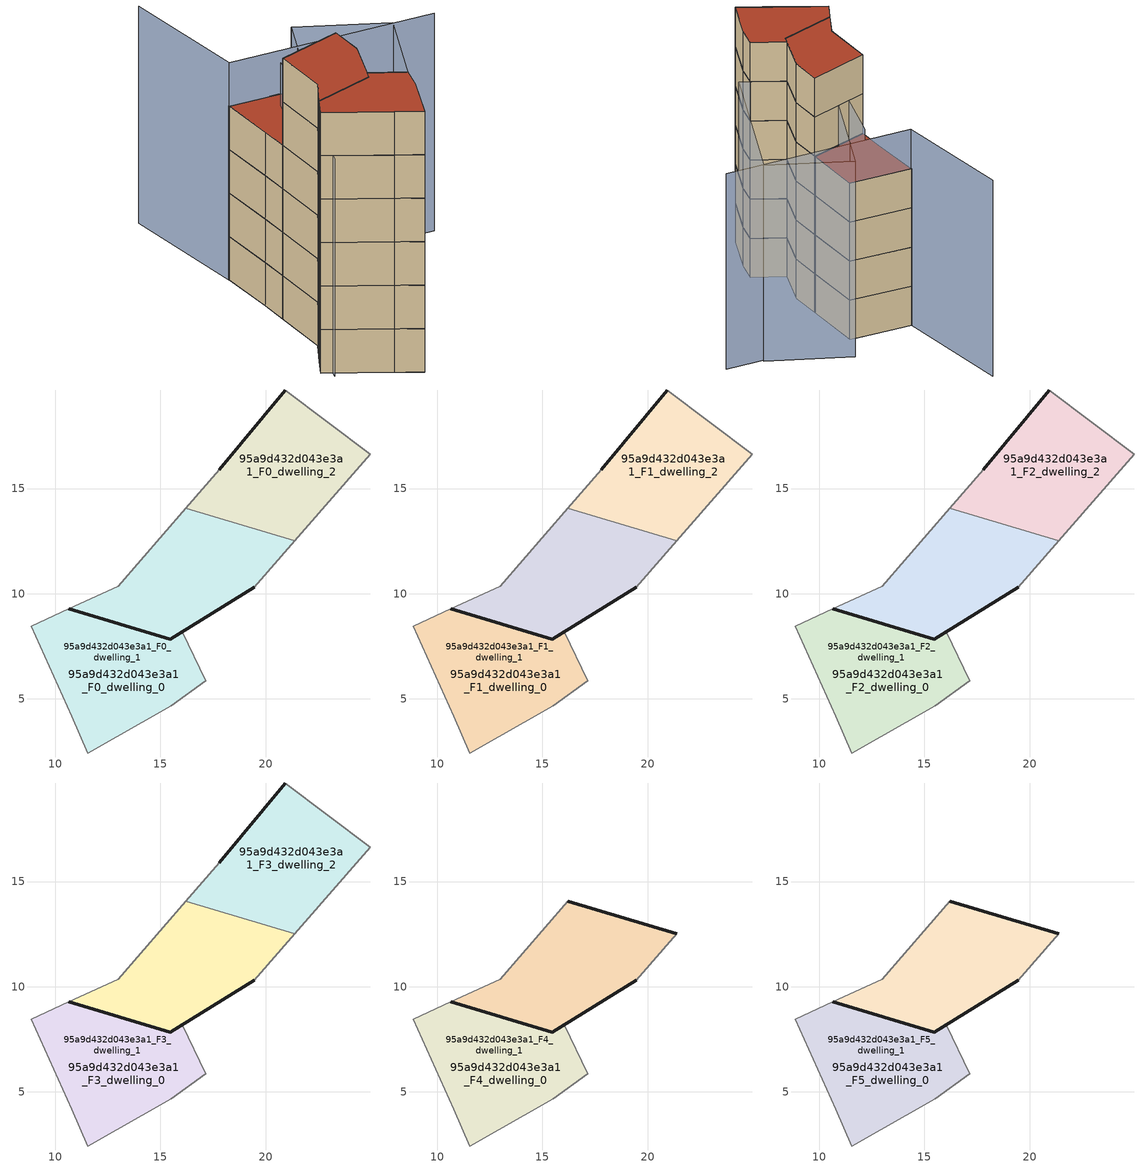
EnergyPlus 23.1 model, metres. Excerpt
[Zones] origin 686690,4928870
95a9d432d043e3a1_F0_dwelling_0
 floor ground (EU_floor_Construction): 15.51,4.66 17.15,5.85 16.05,8.19 15.47,7.83 10.63,9.27 8.86,8.46 10.77,4.18 11.55,2.42 z0; 19.47,10.29 21.39,12.51 16.2,14.05 12.99,10.36 10.63,9.27 15.47,7.83 z0
 wall outside (EU_wall_Construction): 10.63,9.27 15.47,7.83 16.05,8.19 z0:3
 wall adiabatic (EU_wall_Construction): 16.05,8.19 17.15,5.85 15.51,4.66 11.55,2.42 10.77,4.18 8.86,8.46 10.63,9.27 z0:3
95a9d432d043e3a1_F0_dwelling_1
 floor ground (EU_floor_Construction): 15.51,4.66 17.15,5.85 16.05,8.19 15.47,7.83 10.63,9.27 8.86,8.46 10.77,4.18 11.55,2.42 z0; 19.47,10.29 21.39,12.51 16.2,14.05 12.99,10.36 10.63,9.27 15.47,7.83 z0
 wall outside (EU_wall_Construction): 19.47,10.29 15.47,7.83 10.63,9.27 z0:3
 wall adiabatic (EU_wall_Construction): 10.63,9.27 12.99,10.36 16.2,14.05 / 21.39,12.51 19.47,10.29 z0:3
 wall to 95a9d432d043e3a1_F0_dwelling_2 (EU_wall_Construction): 16.2,14.05 21.39,12.51 z0:3
95a9d432d043e3a1_F0_dwelling_2
 floor ground (EU_floor_Construction): 21.39,12.51 24.97,16.62 20.94,19.69 17.79,15.89 16.2,14.05 z0
 wall outside (EU_wall_Construction): 17.79,15.89 20.94,19.69 z0:3
 wall adiabatic (EU_wall_Construction): 16.2,14.05 17.79,15.89 / 20.94,19.69 24.97,16.62 21.39,12.51 z0:3
95a9d432d043e3a1_F1_dwelling_0
 floor outside (EU_floor_Construction): 15.51,4.66 17.15,5.85 16.05,8.19 15.47,7.83 10.63,9.27 8.86,8.46 10.77,4.18 11.55,2.42 z3; 19.47,10.29 21.39,12.51 16.2,14.05 12.99,10.36 10.63,9.27 15.47,7.83 z3
 wall outside (EU_wall_Construction): 10.63,9.27 15.47,7.83 16.05,8.19 z3:6
 wall adiabatic (EU_wall_Construction): 16.05,8.19 17.15,5.85 15.51,4.66 11.55,2.42 10.77,4.18 8.86,8.46 10.63,9.27 z3:6
95a9d432d043e3a1_F1_dwelling_1
 floor to 95a9d432d043e3a1_F0_dwelling_1 (EU_floor_Construction): 15.51,4.66 17.15,5.85 16.05,8.19 15.47,7.83 10.63,9.27 8.86,8.46 10.77,4.18 11.55,2.42 z3; 19.47,10.29 21.39,12.51 16.2,14.05 12.99,10.36 10.63,9.27 15.47,7.83 z3
 wall outside (EU_wall_Construction): 19.47,10.29 15.47,7.83 10.63,9.27 z3:6
 wall adiabatic (EU_wall_Construction): 10.63,9.27 12.99,10.36 16.2,14.05 / 21.39,12.51 19.47,10.29 z3:6
 wall to 95a9d432d043e3a1_F1_dwelling_2 (EU_wall_Construction): 16.2,14.05 21.39,12.51 z3:6
95a9d432d043e3a1_F1_dwelling_2
 floor to 95a9d432d043e3a1_F0_dwelling_2 (EU_floor_Construction): 21.39,12.51 24.97,16.62 20.94,19.69 17.79,15.89 16.2,14.05 z3
 wall outside (EU_wall_Construction): 17.79,15.89 20.94,19.69 z3:6
 wall adiabatic (EU_wall_Construction): 16.2,14.05 17.79,15.89 / 20.94,19.69 24.97,16.62 21.39,12.51 z3:6
95a9d432d043e3a1_F2_dwelling_0
 floor outside (EU_floor_Construction): 15.51,4.66 17.15,5.85 16.05,8.19 15.47,7.83 10.63,9.27 8.86,8.46 10.77,4.18 11.55,2.42 z6; 19.47,10.29 21.39,12.51 16.2,14.05 12.99,10.36 10.63,9.27 15.47,7.83 z6
 wall outside (EU_wall_Construction): 10.63,9.27 15.47,7.83 16.05,8.19 z6:9
 wall adiabatic (EU_wall_Construction): 16.05,8.19 17.15,5.85 15.51,4.66 11.55,2.42 10.77,4.18 8.86,8.46 10.63,9.27 z6:9
95a9d432d043e3a1_F2_dwelling_1
 floor to 95a9d432d043e3a1_F1_dwelling_1 (EU_floor_Construction): 15.51,4.66 17.15,5.85 16.05,8.19 15.47,7.83 10.63,9.27 8.86,8.46 10.77,4.18 11.55,2.42 z6; 19.47,10.29 21.39,12.51 16.2,14.05 12.99,10.36 10.63,9.27 15.47,7.83 z6
 wall outside (EU_wall_Construction): 19.47,10.29 15.47,7.83 10.63,9.27 z6:9
 wall adiabatic (EU_wall_Construction): 10.63,9.27 12.99,10.36 16.2,14.05 / 21.39,12.51 19.47,10.29 z6:9
 wall to 95a9d432d043e3a1_F2_dwelling_2 (EU_wall_Construction): 16.2,14.05 21.39,12.51 z6:9
95a9d432d043e3a1_F2_dwelling_2
 floor to 95a9d432d043e3a1_F1_dwelling_2 (EU_floor_Construction): 21.39,12.51 24.97,16.62 20.94,19.69 17.79,15.89 16.2,14.05 z6
 wall outside (EU_wall_Construction): 17.79,15.89 20.94,19.69 z6:9
 wall adiabatic (EU_wall_Construction): 16.2,14.05 17.79,15.89 / 20.94,19.69 24.97,16.62 21.39,12.51 z6:9
95a9d432d043e3a1_F3_dwelling_0
 floor outside (EU_floor_Construction): 15.51,4.66 17.15,5.85 16.05,8.19 15.47,7.83 10.63,9.27 8.86,8.46 10.77,4.18 11.55,2.42 z9; 19.47,10.29 21.39,12.51 16.2,14.05 12.99,10.36 10.63,9.27 15.47,7.83 z9
 wall outside (EU_wall_Construction): 10.63,9.27 15.47,7.83 16.05,8.19 z9:12
 wall adiabatic (EU_wall_Construction): 16.05,8.19 17.15,5.85 15.51,4.66 11.55,2.42 10.77,4.18 8.86,8.46 10.63,9.27 z9:12
95a9d432d043e3a1_F3_dwelling_1
 floor to 95a9d432d043e3a1_F2_dwelling_1 (EU_floor_Construction): 15.51,4.66 17.15,5.85 16.05,8.19 15.47,7.83 10.63,9.27 8.86,8.46 10.77,4.18 11.55,2.42 z9; 19.47,10.29 21.39,12.51 16.2,14.05 12.99,10.36 10.63,9.27 15.47,7.83 z9
 wall outside (EU_wall_Construction): 19.47,10.29 15.47,7.83 10.63,9.27 z9:12
 wall adiabatic (EU_wall_Construction): 10.63,9.27 12.99,10.36 16.2,14.05 / 21.39,12.51 19.47,10.29 z9:12
 wall to 95a9d432d043e3a1_F3_dwelling_2 (EU_wall_Construction): 16.2,14.05 21.39,12.51 z9:12
95a9d432d043e3a1_F3_dwelling_2
 floor to 95a9d432d043e3a1_F2_dwelling_2 (EU_floor_Construction): 21.39,12.51 24.97,16.62 20.94,19.69 17.79,15.89 16.2,14.05 z9
 wall outside (EU_wall_Construction): 17.79,15.89 20.94,19.69 z9:12
 wall adiabatic (EU_wall_Construction): 16.2,14.05 17.79,15.89 / 20.94,19.69 24.97,16.62 21.39,12.51 z9:12
 roof outside (EU_roof_Construction): 24.97,16.62 21.39,12.51 16.2,14.05 17.79,15.89 20.94,19.69 z12
95a9d432d043e3a1_F4_dwelling_0
 floor outside (EU_floor_Construction): 15.51,4.66 17.15,5.85 16.05,8.19 15.47,7.83 10.63,9.27 8.86,8.46 10.77,4.18 11.55,2.42 z12; 19.47,10.29 21.39,12.51 16.2,14.05 12.99,10.36 10.63,9.27 15.47,7.83 z12
 wall outside (EU_wall_Construction): 10.63,9.27 15.47,7.83 16.05,8.19 z12:15
 wall adiabatic (EU_wall_Construction): 16.05,8.19 17.15,5.85 15.51,4.66 11.55,2.42 10.77,4.18 8.86,8.46 10.63,9.27 z12:15
95a9d432d043e3a1_F4_dwelling_1
 floor to 95a9d432d043e3a1_F3_dwelling_1 (EU_floor_Construction): 15.51,4.66 17.15,5.85 16.05,8.19 15.47,7.83 10.63,9.27 8.86,8.46 10.77,4.18 11.55,2.42 z12; 19.47,10.29 21.39,12.51 16.2,14.05 12.99,10.36 10.63,9.27 15.47,7.83 z12
 wall outside (EU_wall_Construction): 16.2,14.05 21.39,12.51 / 19.47,10.29 15.47,7.83 10.63,9.27 z12:15
 wall adiabatic (EU_wall_Construction): 10.63,9.27 12.99,10.36 16.2,14.05 / 21.39,12.51 19.47,10.29 z12:15
95a9d432d043e3a1_F5_dwelling_0
 floor outside (EU_floor_Construction): 15.51,4.66 17.15,5.85 16.05,8.19 15.47,7.83 10.63,9.27 8.86,8.46 10.77,4.18 11.55,2.42 z15; 19.47,10.29 21.39,12.51 16.2,14.05 12.99,10.36 10.63,9.27 15.47,7.83 z15
 wall outside (EU_wall_Construction): 10.63,9.27 15.47,7.83 16.05,8.19 z15:18
 wall adiabatic (EU_wall_Construction): 16.05,8.19 17.15,5.85 15.51,4.66 11.55,2.42 10.77,4.18 8.86,8.46 10.63,9.27 z15:18
 roof outside (EU_roof_Construction): 16.05,8.19 17.15,5.85 15.51,4.66 11.55,2.42 10.77,4.18 8.86,8.46 10.63,9.27 15.47,7.83 z18; 21.39,12.51 19.47,10.29 15.47,7.83 10.63,9.27 12.99,10.36 16.2,14.05 z18
95a9d432d043e3a1_F5_dwelling_1
 floor to 95a9d432d043e3a1_F4_dwelling_1 (EU_floor_Construction): 15.51,4.66 17.15,5.85 16.05,8.19 15.47,7.83 10.63,9.27 8.86,8.46 10.77,4.18 11.55,2.42 z15; 19.47,10.29 21.39,12.51 16.2,14.05 12.99,10.36 10.63,9.27 15.47,7.83 z15
 wall outside (EU_wall_Construction): 16.2,14.05 21.39,12.51 / 19.47,10.29 15.47,7.83 10.63,9.27 z15:18
 wall adiabatic (EU_wall_Construction): 10.63,9.27 12.99,10.36 16.2,14.05 / 21.39,12.51 19.47,10.29 z15:18
 roof outside (EU_roof_Construction): 16.05,8.19 17.15,5.85 15.51,4.66 11.55,2.42 10.77,4.18 8.86,8.46 10.63,9.27 15.47,7.83 z18; 21.39,12.51 19.47,10.29 15.47,7.83 10.63,9.27 12.99,10.36 16.2,14.05 z18
shading: 33.28,10.57 20.88,19.61 / 20.88,19.61 27.32,28.46 / 22.12,16.6 8.79,7.49 / 30.89,12.46 17.54,5.14 / 17.54,5.14 14.42,10.83 / 14.42,10.83 27.76,18.16 / 27.76,18.16 30.89,12.46 z0:15
[Building]
EU S2 Campaign: North Axis=0; Terrain=City; Solar Distribution=FullExterior
[Site:Location]
Bologna: Latitude=44.5; Longitude=11.25; Time Zone=1; Elevation=37
[SizingPeriod:WeatherFileDays]
AnnualSizingPeriod: Begin Month=1; Begin Day of Month=1; End Month=12; End Day of Month=31; Day of Week for Start Day=Monday; Use Weather File Daylight Saving Period=No; Use Weather File Rain and Snow Indicators=No
[MATERIAL]
EU_InternalMass_Material: Roughness=MediumRough; Thickness=0.1; Conductivity=1; Density=1800; Specific Heat=900; Thermal Absorptance=0.9; Solar Absorptance=0.7; Visible Absorptance=0.7
[MATERIAL:NOMASS] Roughness=MediumRough; Thermal Absorptance=0.9; Solar Absorptance=0.7; Visible Absorptance=0.7
Name | Thermal Resistance
EU_wall_NoMass | 0.905828
EU_roof_NoMass | 0.37593
EU_floor_NoMass | 0.67114
[CONSTRUCTION]
EU_wall_Construction: EU_wall_NoMass
EU_roof_Construction: EU_roof_NoMass
EU_floor_Construction: EU_floor_NoMass
EU_InternalMass_Construction: EU_InternalMass_Material
[ZONE] Type=1; Multiplier=1; Ceiling Height=autocalculate; Floor Area=autocalculate; Part of Total Floor Area=Yes
Name | Volume
95a9d432d043e3a1_F0_dwelling_0; 95a9d432d043e3a1_F0_dwelling_1 | 191.719
95a9d432d043e3a1_F1_dwelling_0; 95a9d432d043e3a1_F2_dwelling_0; 95a9d432d043e3a1_F3_dwelling_0; 95a9d432d043e3a1_F4_dwelling_0; 95a9d432d043e3a1_F5_dwelling_0 | 191.718
95a9d432d043e3a1_F1_dwelling_1; 95a9d432d043e3a1_F2_dwelling_1; 95a9d432d043e3a1_F3_dwelling_1; 95a9d432d043e3a1_F4_dwelling_1; 95a9d432d043e3a1_F5_dwelling_1 | 191.717
95a9d432d043e3a1_F0_dwelling_2 | 95.8579
95a9d432d043e3a1_F1_dwelling_2; 95a9d432d043e3a1_F2_dwelling_2; 95a9d432d043e3a1_F3_dwelling_2 | 95.8557
[INTERNALMASS] Construction=EU_InternalMass_Construction
Name | Zone or ZoneList | Surface Area
95a9d432d043e3a1_F0_dwelling_0_EU_InternalMass | 95a9d432d043e3a1_F0_dwelling_0 | 32.1806
95a9d432d043e3a1_F0_dwelling_1_EU_InternalMass | 95a9d432d043e3a1_F0_dwelling_1 | 31.7254
95a9d432d043e3a1_F0_dwelling_2_EU_InternalMass | 95a9d432d043e3a1_F0_dwelling_2 | 31.9523
95a9d432d043e3a1_F1_dwelling_0_EU_InternalMass | 95a9d432d043e3a1_F1_dwelling_0 | 32.1806
95a9d432d043e3a1_F1_dwelling_1_EU_InternalMass | 95a9d432d043e3a1_F1_dwelling_1 | 31.7254
95a9d432d043e3a1_F1_dwelling_2_EU_InternalMass | 95a9d432d043e3a1_F1_dwelling_2 | 31.9523
95a9d432d043e3a1_F2_dwelling_0_EU_InternalMass | 95a9d432d043e3a1_F2_dwelling_0 | 32.1806
95a9d432d043e3a1_F2_dwelling_1_EU_InternalMass | 95a9d432d043e3a1_F2_dwelling_1 | 31.7254
95a9d432d043e3a1_F2_dwelling_2_EU_InternalMass | 95a9d432d043e3a1_F2_dwelling_2 | 31.9523
95a9d432d043e3a1_F3_dwelling_0_EU_InternalMass | 95a9d432d043e3a1_F3_dwelling_0 | 32.1806
95a9d432d043e3a1_F3_dwelling_1_EU_InternalMass | 95a9d432d043e3a1_F3_dwelling_1 | 31.7254
95a9d432d043e3a1_F3_dwelling_2_EU_InternalMass | 95a9d432d043e3a1_F3_dwelling_2 | 31.9523
95a9d432d043e3a1_F4_dwelling_0_EU_InternalMass | 95a9d432d043e3a1_F4_dwelling_0 | 47.9285
95a9d432d043e3a1_F4_dwelling_1_EU_InternalMass | 95a9d432d043e3a1_F4_dwelling_1 | 47.9305
95a9d432d043e3a1_F5_dwelling_0_EU_InternalMass | 95a9d432d043e3a1_F5_dwelling_0 | 47.9285
95a9d432d043e3a1_F5_dwelling_1_EU_InternalMass | 95a9d432d043e3a1_F5_dwelling_1 | 47.9305
[OTHEREQUIPMENT] Fuel Type=Electricity; Design Level Calculation Method=Watts/Area; Power per Zone Floor Area=1; Fraction Latent=0; Fraction Radiant=0; Fraction Lost=0; Carbon Dioxide Generation Rate=0; EndUse Subcategory=EU_Step8_InternalGains
Name | Zone or ZoneList or Space or SpaceList | Schedule
EU_Step8_InternalGain_95a9d432d043e3a1_F0_dwelling_0_f000 | 95a9d432d043e3a1_F0_dwelling_0 | EU_Step8_GainSchedule_95a9d432d043e3a1_F0_dwelling_0_f000
EU_Step8_InternalGain_95a9d432d043e3a1_F0_dwelling_1_f000 | 95a9d432d043e3a1_F0_dwelling_1 | EU_Step8_GainSchedule_95a9d432d043e3a1_F0_dwelling_1_f000
EU_Step8_InternalGain_95a9d432d043e3a1_F0_dwelling_2_f000 | 95a9d432d043e3a1_F0_dwelling_2 | EU_Step8_GainSchedule_95a9d432d043e3a1_F0_dwelling_2_f000
EU_Step8_InternalGain_95a9d432d043e3a1_F1_dwelling_0_f000 | 95a9d432d043e3a1_F1_dwelling_0 | EU_Step8_GainSchedule_95a9d432d043e3a1_F1_dwelling_0_f000
EU_Step8_InternalGain_95a9d432d043e3a1_F1_dwelling_1_f000 | 95a9d432d043e3a1_F1_dwelling_1 | EU_Step8_GainSchedule_95a9d432d043e3a1_F1_dwelling_1_f000
EU_Step8_InternalGain_95a9d432d043e3a1_F1_dwelling_2_f000 | 95a9d432d043e3a1_F1_dwelling_2 | EU_Step8_GainSchedule_95a9d432d043e3a1_F1_dwelling_2_f000
EU_Step8_InternalGain_95a9d432d043e3a1_F2_dwelling_0_f000 | 95a9d432d043e3a1_F2_dwelling_0 | EU_Step8_GainSchedule_95a9d432d043e3a1_F2_dwelling_0_f000
EU_Step8_InternalGain_95a9d432d043e3a1_F2_dwelling_1_f000 | 95a9d432d043e3a1_F2_dwelling_1 | EU_Step8_GainSchedule_95a9d432d043e3a1_F2_dwelling_1_f000
EU_Step8_InternalGain_95a9d432d043e3a1_F2_dwelling_2_f000 | 95a9d432d043e3a1_F2_dwelling_2 | EU_Step8_GainSchedule_95a9d432d043e3a1_F2_dwelling_2_f000
EU_Step8_InternalGain_95a9d432d043e3a1_F3_dwelling_0_f000 | 95a9d432d043e3a1_F3_dwelling_0 | EU_Step8_GainSchedule_95a9d432d043e3a1_F3_dwelling_0_f000
EU_Step8_InternalGain_95a9d432d043e3a1_F3_dwelling_1_f000 | 95a9d432d043e3a1_F3_dwelling_1 | EU_Step8_GainSchedule_95a9d432d043e3a1_F3_dwelling_1_f000
EU_Step8_InternalGain_95a9d432d043e3a1_F3_dwelling_2_f000 | 95a9d432d043e3a1_F3_dwelling_2 | EU_Step8_GainSchedule_95a9d432d043e3a1_F3_dwelling_2_f000
EU_Step8_InternalGain_95a9d432d043e3a1_F4_dwelling_0_f000 | 95a9d432d043e3a1_F4_dwelling_0 | EU_Step8_GainSchedule_95a9d432d043e3a1_F4_dwelling_0_f000
EU_Step8_InternalGain_95a9d432d043e3a1_F4_dwelling_1_f000 | 95a9d432d043e3a1_F4_dwelling_1 | EU_Step8_GainSchedule_95a9d432d043e3a1_F4_dwelling_1_f000
EU_Step8_InternalGain_95a9d432d043e3a1_F5_dwelling_0_f000 | 95a9d432d043e3a1_F5_dwelling_0 | EU_Step8_GainSchedule_95a9d432d043e3a1_F5_dwelling_0_f000
EU_Step8_InternalGain_95a9d432d043e3a1_F5_dwelling_1_f000 | 95a9d432d043e3a1_F5_dwelling_1 | EU_Step8_GainSchedule_95a9d432d043e3a1_F5_dwelling_1_f000
[ZONEVENTILATION:DESIGNFLOWRATE] Schedule=EU_AlwaysOn; Design Flow Rate Calculation Method=AirChanges/Hour; Air Changes per Hour=0.73129; Ventilation Type=Natural; Fan Pressure Rise=0; Fan Total Efficiency=1; Constant Term Coefficient=1; Temperature Term Coefficient=0; Velocity Term Coefficient=0; Velocity Squared Term Coefficient=0; Minimum Indoor Temperature=-100; Maximum Indoor Temperature=100; Delta Temperature=-100; Minimum Outdoor Temperature=-100; Maximum Outdoor Temperature=100; Maximum Wind Speed=40
Name | Zone or ZoneList or Space or SpaceList
EU_ConstantAir_95a9d432d043e3a1_F0_dwelling_0 | 95a9d432d043e3a1_F0_dwelling_0
EU_ConstantAir_95a9d432d043e3a1_F0_dwelling_1 | 95a9d432d043e3a1_F0_dwelling_1
EU_ConstantAir_95a9d432d043e3a1_F0_dwelling_2 | 95a9d432d043e3a1_F0_dwelling_2
EU_ConstantAir_95a9d432d043e3a1_F1_dwelling_0 | 95a9d432d043e3a1_F1_dwelling_0
EU_ConstantAir_95a9d432d043e3a1_F1_dwelling_1 | 95a9d432d043e3a1_F1_dwelling_1
EU_ConstantAir_95a9d432d043e3a1_F1_dwelling_2 | 95a9d432d043e3a1_F1_dwelling_2
EU_ConstantAir_95a9d432d043e3a1_F2_dwelling_0 | 95a9d432d043e3a1_F2_dwelling_0
EU_ConstantAir_95a9d432d043e3a1_F2_dwelling_1 | 95a9d432d043e3a1_F2_dwelling_1
EU_ConstantAir_95a9d432d043e3a1_F2_dwelling_2 | 95a9d432d043e3a1_F2_dwelling_2
EU_ConstantAir_95a9d432d043e3a1_F3_dwelling_0 | 95a9d432d043e3a1_F3_dwelling_0
EU_ConstantAir_95a9d432d043e3a1_F3_dwelling_1 | 95a9d432d043e3a1_F3_dwelling_1
EU_ConstantAir_95a9d432d043e3a1_F3_dwelling_2 | 95a9d432d043e3a1_F3_dwelling_2
EU_ConstantAir_95a9d432d043e3a1_F4_dwelling_0 | 95a9d432d043e3a1_F4_dwelling_0
EU_ConstantAir_95a9d432d043e3a1_F4_dwelling_1 | 95a9d432d043e3a1_F4_dwelling_1
EU_ConstantAir_95a9d432d043e3a1_F5_dwelling_0 | 95a9d432d043e3a1_F5_dwelling_0
EU_ConstantAir_95a9d432d043e3a1_F5_dwelling_1 | 95a9d432d043e3a1_F5_dwelling_1
[HVACTEMPLATE:THERMOSTAT] Constant Heating Setpoint=20; Constant Cooling Setpoint=50
EU_HeatOnly_95a9d432d043e3a1_F0_dwelling_0; EU_HeatOnly_95a9d432d043e3a1_F0_dwelling_1; EU_HeatOnly_95a9d432d043e3a1_F0_dwelling_2; EU_HeatOnly_95a9d432d043e3a1_F1_dwelling_0; EU_HeatOnly_95a9d432d043e3a1_F1_dwelling_1; EU_HeatOnly_95a9d432d043e3a1_F1_dwelling_2; EU_HeatOnly_95a9d432d043e3a1_F2_dwelling_0; EU_HeatOnly_95a9d432d043e3a1_F2_dwelling_1; EU_HeatOnly_95a9d432d043e3a1_F2_dwelling_2; EU_HeatOnly_95a9d432d043e3a1_F3_dwelling_0; EU_HeatOnly_95a9d432d043e3a1_F3_dwelling_1; EU_HeatOnly_95a9d432d043e3a1_F3_dwelling_2; EU_HeatOnly_95a9d432d043e3a1_F4_dwelling_0; EU_HeatOnly_95a9d432d043e3a1_F4_dwelling_1; EU_HeatOnly_95a9d432d043e3a1_F5_dwelling_0; EU_HeatOnly_95a9d432d043e3a1_F5_dwelling_1
[HVACTEMPLATE:ZONE:IDEALLOADSAIRSYSTEM] System Availability Schedule=EU_AlwaysOn; Maximum Heating Supply Air Temperature=50; Minimum Cooling Supply Air Temperature=13; Maximum Heating Supply Air Humidity Ratio=0.0156; Minimum Cooling Supply Air Humidity Ratio=0.0077; Heating Limit=NoLimit; Cooling Limit=NoLimit; Heating Availability Schedule=EU_AlwaysOn; Cooling Availability Schedule=EU_CoolingOff; Dehumidification Control Type=ConstantSensibleHeatRatio; Cooling Sensible Heat Ratio=0.7; Dehumidification Setpoint=60; Humidification Control Type=None; Humidification Setpoint=30; Outdoor Air Method=None; Outdoor Air Flow Rate per Person=0.00944; Outdoor Air Flow Rate per Zone Floor Area=0; Outdoor Air Flow Rate per Zone=0; Demand Controlled Ventilation Type=None; Outdoor Air Economizer Type=NoEconomizer; Heat Recovery Type=None; Sensible Heat Recovery Effectiveness=0.7; Latent Heat Recovery Effectiveness=0.65
Name | Template Thermostat
95a9d432d043e3a1_F0_dwelling_0 | EU_HeatOnly_95a9d432d043e3a1_F0_dwelling_0
95a9d432d043e3a1_F0_dwelling_1 | EU_HeatOnly_95a9d432d043e3a1_F0_dwelling_1
95a9d432d043e3a1_F0_dwelling_2 | EU_HeatOnly_95a9d432d043e3a1_F0_dwelling_2
95a9d432d043e3a1_F1_dwelling_0 | EU_HeatOnly_95a9d432d043e3a1_F1_dwelling_0
95a9d432d043e3a1_F1_dwelling_1 | EU_HeatOnly_95a9d432d043e3a1_F1_dwelling_1
95a9d432d043e3a1_F1_dwelling_2 | EU_HeatOnly_95a9d432d043e3a1_F1_dwelling_2
95a9d432d043e3a1_F2_dwelling_0 | EU_HeatOnly_95a9d432d043e3a1_F2_dwelling_0
95a9d432d043e3a1_F2_dwelling_1 | EU_HeatOnly_95a9d432d043e3a1_F2_dwelling_1
95a9d432d043e3a1_F2_dwelling_2 | EU_HeatOnly_95a9d432d043e3a1_F2_dwelling_2
95a9d432d043e3a1_F3_dwelling_0 | EU_HeatOnly_95a9d432d043e3a1_F3_dwelling_0
95a9d432d043e3a1_F3_dwelling_1 | EU_HeatOnly_95a9d432d043e3a1_F3_dwelling_1
95a9d432d043e3a1_F3_dwelling_2 | EU_HeatOnly_95a9d432d043e3a1_F3_dwelling_2
95a9d432d043e3a1_F4_dwelling_0 | EU_HeatOnly_95a9d432d043e3a1_F4_dwelling_0
95a9d432d043e3a1_F4_dwelling_1 | EU_HeatOnly_95a9d432d043e3a1_F4_dwelling_1
95a9d432d043e3a1_F5_dwelling_0 | EU_HeatOnly_95a9d432d043e3a1_F5_dwelling_0
95a9d432d043e3a1_F5_dwelling_1 | EU_HeatOnly_95a9d432d043e3a1_F5_dwelling_1
[SIZING:ZONE] Zone Cooling Design Supply Air Temperature Input Method=SupplyAirTemperature; Zone Cooling Design Supply Air Temperature=13; Zone Heating Design Supply Air Temperature Input Method=SupplyAirTemperature; Zone Heating Design Supply Air Temperature=50; Zone Cooling Design Supply Air Humidity Ratio=0.008; Zone Heating Design Supply Air Humidity Ratio=0.008; Cooling Design Air Flow Method=DesignDay; Cooling Design Air Flow Rate=0; Cooling Minimum Air Flow per Zone Floor Area=0.000762; Cooling Minimum Air Flow=0; Cooling Minimum Air Flow Fraction=0.2; Heating Design Air Flow Method=DesignDay; Heating Design Air Flow Rate=0; Heating Maximum Air Flow per Zone Floor Area=0.002032; Heating Maximum Air Flow=0.141576; Heating Maximum Air Flow Fraction=0.3; Account for Dedicated Outdoor Air System=No; Dedicated Outdoor Air System Control Strategy=NeutralSupplyAir; Dedicated Outdoor Air Low Setpoint Temperature for Design=autosize; Dedicated Outdoor Air High Setpoint Temperature for Design=autosize; Zone Load Sizing Method=Sensible Load Only No Latent Load; Zone Latent Cooling Design Supply Air Humidity Ratio Input Method=HumidityRatioDifference; Zone Cooling Design Supply Air Humidity Ratio Difference=0.005; Zone Latent Heating Design Supply Air Humidity Ratio Input Method=HumidityRatioDifference; Zone Humidification Design Supply Air Humidity Ratio Difference=0.005
95a9d432d043e3a1_F0_dwelling_0; 95a9d432d043e3a1_F0_dwelling_1; 95a9d432d043e3a1_F0_dwelling_2; 95a9d432d043e3a1_F1_dwelling_0; 95a9d432d043e3a1_F1_dwelling_1; 95a9d432d043e3a1_F1_dwelling_2; 95a9d432d043e3a1_F2_dwelling_0; 95a9d432d043e3a1_F2_dwelling_1; 95a9d432d043e3a1_F2_dwelling_2; 95a9d432d043e3a1_F3_dwelling_0; 95a9d432d043e3a1_F3_dwelling_1; 95a9d432d043e3a1_F3_dwelling_2; 95a9d432d043e3a1_F4_dwelling_0; 95a9d432d043e3a1_F4_dwelling_1; 95a9d432d043e3a1_F5_dwelling_0; 95a9d432d043e3a1_F5_dwelling_1
[SCHEDULE:CONSTANT]
Name | Hourly Value
EU_AlwaysOn | 1
EU_CoolingOff | 0
[SCHEDULE:FILE] Column Number=1; Rows to Skip at Top=0; Number of Hours of Data=8760; Column Separator=Comma; Interpolate to Timestep=No; Minutes per Item=60; Adjust Schedule for Daylight Savings=Yes
Name | File
EU_Step8_GainSchedule_95a9d432d043e3a1_F0_dwelling_0_f000 | ../../schedules/95a9d432d043e3a1/95a9d432d043e3a1_F0_dwelling_0_f000_gain.csv
EU_Step8_GainSchedule_95a9d432d043e3a1_F0_dwelling_1_f000 | ../../schedules/95a9d432d043e3a1/95a9d432d043e3a1_F0_dwelling_1_f000_gain.csv
EU_Step8_GainSchedule_95a9d432d043e3a1_F0_dwelling_2_f000 | ../../schedules/95a9d432d043e3a1/95a9d432d043e3a1_F0_dwelling_2_f000_gain.csv
EU_Step8_GainSchedule_95a9d432d043e3a1_F1_dwelling_0_f000 | ../../schedules/95a9d432d043e3a1/95a9d432d043e3a1_F1_dwelling_0_f000_gain.csv
EU_Step8_GainSchedule_95a9d432d043e3a1_F1_dwelling_1_f000 | ../../schedules/95a9d432d043e3a1/95a9d432d043e3a1_F1_dwelling_1_f000_gain.csv
EU_Step8_GainSchedule_95a9d432d043e3a1_F1_dwelling_2_f000 | ../../schedules/95a9d432d043e3a1/95a9d432d043e3a1_F1_dwelling_2_f000_gain.csv
EU_Step8_GainSchedule_95a9d432d043e3a1_F2_dwelling_0_f000 | ../../schedules/95a9d432d043e3a1/95a9d432d043e3a1_F2_dwelling_0_f000_gain.csv
EU_Step8_GainSchedule_95a9d432d043e3a1_F2_dwelling_1_f000 | ../../schedules/95a9d432d043e3a1/95a9d432d043e3a1_F2_dwelling_1_f000_gain.csv
EU_Step8_GainSchedule_95a9d432d043e3a1_F2_dwelling_2_f000 | ../../schedules/95a9d432d043e3a1/95a9d432d043e3a1_F2_dwelling_2_f000_gain.csv
EU_Step8_GainSchedule_95a9d432d043e3a1_F3_dwelling_0_f000 | ../../schedules/95a9d432d043e3a1/95a9d432d043e3a1_F3_dwelling_0_f000_gain.csv
EU_Step8_GainSchedule_95a9d432d043e3a1_F3_dwelling_1_f000 | ../../schedules/95a9d432d043e3a1/95a9d432d043e3a1_F3_dwelling_1_f000_gain.csv
EU_Step8_GainSchedule_95a9d432d043e3a1_F3_dwelling_2_f000 | ../../schedules/95a9d432d043e3a1/95a9d432d043e3a1_F3_dwelling_2_f000_gain.csv
EU_Step8_GainSchedule_95a9d432d043e3a1_F4_dwelling_0_f000 | ../../schedules/95a9d432d043e3a1/95a9d432d043e3a1_F4_dwelling_0_f000_gain.csv
EU_Step8_GainSchedule_95a9d432d043e3a1_F4_dwelling_1_f000 | ../../schedules/95a9d432d043e3a1/95a9d432d043e3a1_F4_dwelling_1_f000_gain.csv
EU_Step8_GainSchedule_95a9d432d043e3a1_F5_dwelling_0_f000 | ../../schedules/95a9d432d043e3a1/95a9d432d043e3a1_F5_dwelling_0_f000_gain.csv
EU_Step8_GainSchedule_95a9d432d043e3a1_F5_dwelling_1_f000 | ../../schedules/95a9d432d043e3a1/95a9d432d043e3a1_F5_dwelling_1_f000_gain.csv
